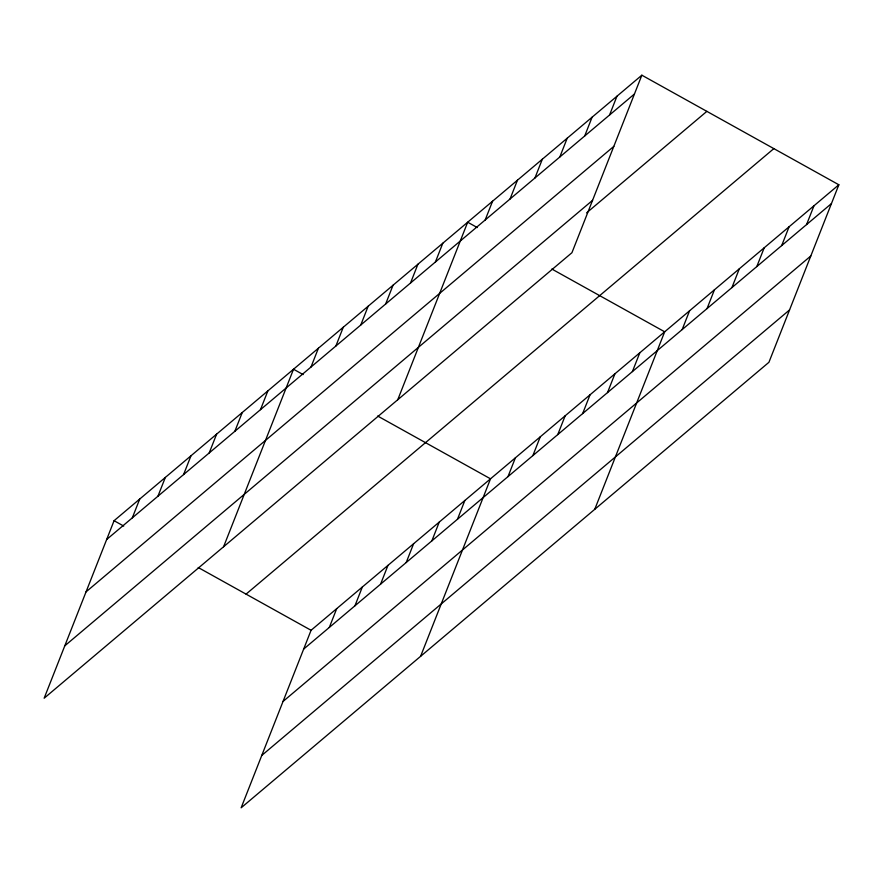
<?xml version="1.0" encoding="UTF-8"?>
<svg xmlns="http://www.w3.org/2000/svg" width="883" height="883" viewBox="0 0 883 883"><rect width="100%" height="100%" fill="white"/><g stroke="black" fill="none" stroke-linecap="round" stroke-linejoin="round"><path stroke-width="1.32" d="M641.853 75.198L114.073 520.705L44.15 698.221L571.93 252.715L641.853 75.198L838.85 184.779L768.927 362.295L241.147 807.802L311.07 630.285L838.85 184.779M132.307 517.868L139.713 499.072M157.936 496.224L165.342 477.427M183.576 474.59L190.982 455.794M209.205 452.946L216.611 434.149M234.845 431.312L242.251 412.516M260.474 409.668L267.88 390.871M223.598 546.743L293.52 369.237L303.145 374.591M310.993 367.03L318.399 348.233M335.871 346.026L343.277 327.229M360.761 325.021L368.167 306.224M385.639 304.028L393.045 285.22M410.518 283.024L417.924 264.227M435.396 262.019L442.802 243.222M397.758 399.734L467.681 222.218L477.317 227.571M485.164 220.01L492.571 201.214M329.304 627.449L336.71 608.652M510.043 199.006L517.449 180.209M354.933 605.804L362.339 587.007M534.921 178.013L542.328 159.216M380.573 584.171L387.979 565.374M559.8 157.008L567.206 138.212M406.202 562.526L413.608 543.729M584.689 136.004L592.096 117.207M431.842 540.893L439.248 522.096M609.568 115L616.974 96.203M457.471 519.248L464.877 500.451M420.595 656.323L490.518 478.818L377.67 416.036M507.99 476.61L515.396 457.813M532.868 455.606L540.275 436.809M557.758 434.602L565.164 415.805M582.637 413.608L590.043 394.8M607.515 392.604L614.921 373.807M632.394 371.6L639.8 352.803M594.756 509.314L664.678 331.798L551.831 269.028M682.162 329.591L689.568 310.794M707.04 308.586L714.446 289.79M731.919 287.593L739.325 268.796M756.797 266.589L764.203 247.792M781.687 245.584L789.093 226.788M806.565 224.58L813.971 205.783M106.666 539.502L634.447 93.995M86.037 591.875L613.817 146.379M64.779 645.837L592.559 200.342M586.599 212.869L706.864 111.357M246.059 594.127L773.839 148.62M303.664 649.082L831.444 203.576M283.035 701.455L810.815 255.96M261.776 755.418L789.557 309.922M114.073 520.705L123.708 526.058M198.222 567.515L311.07 630.285"/></g></svg>
